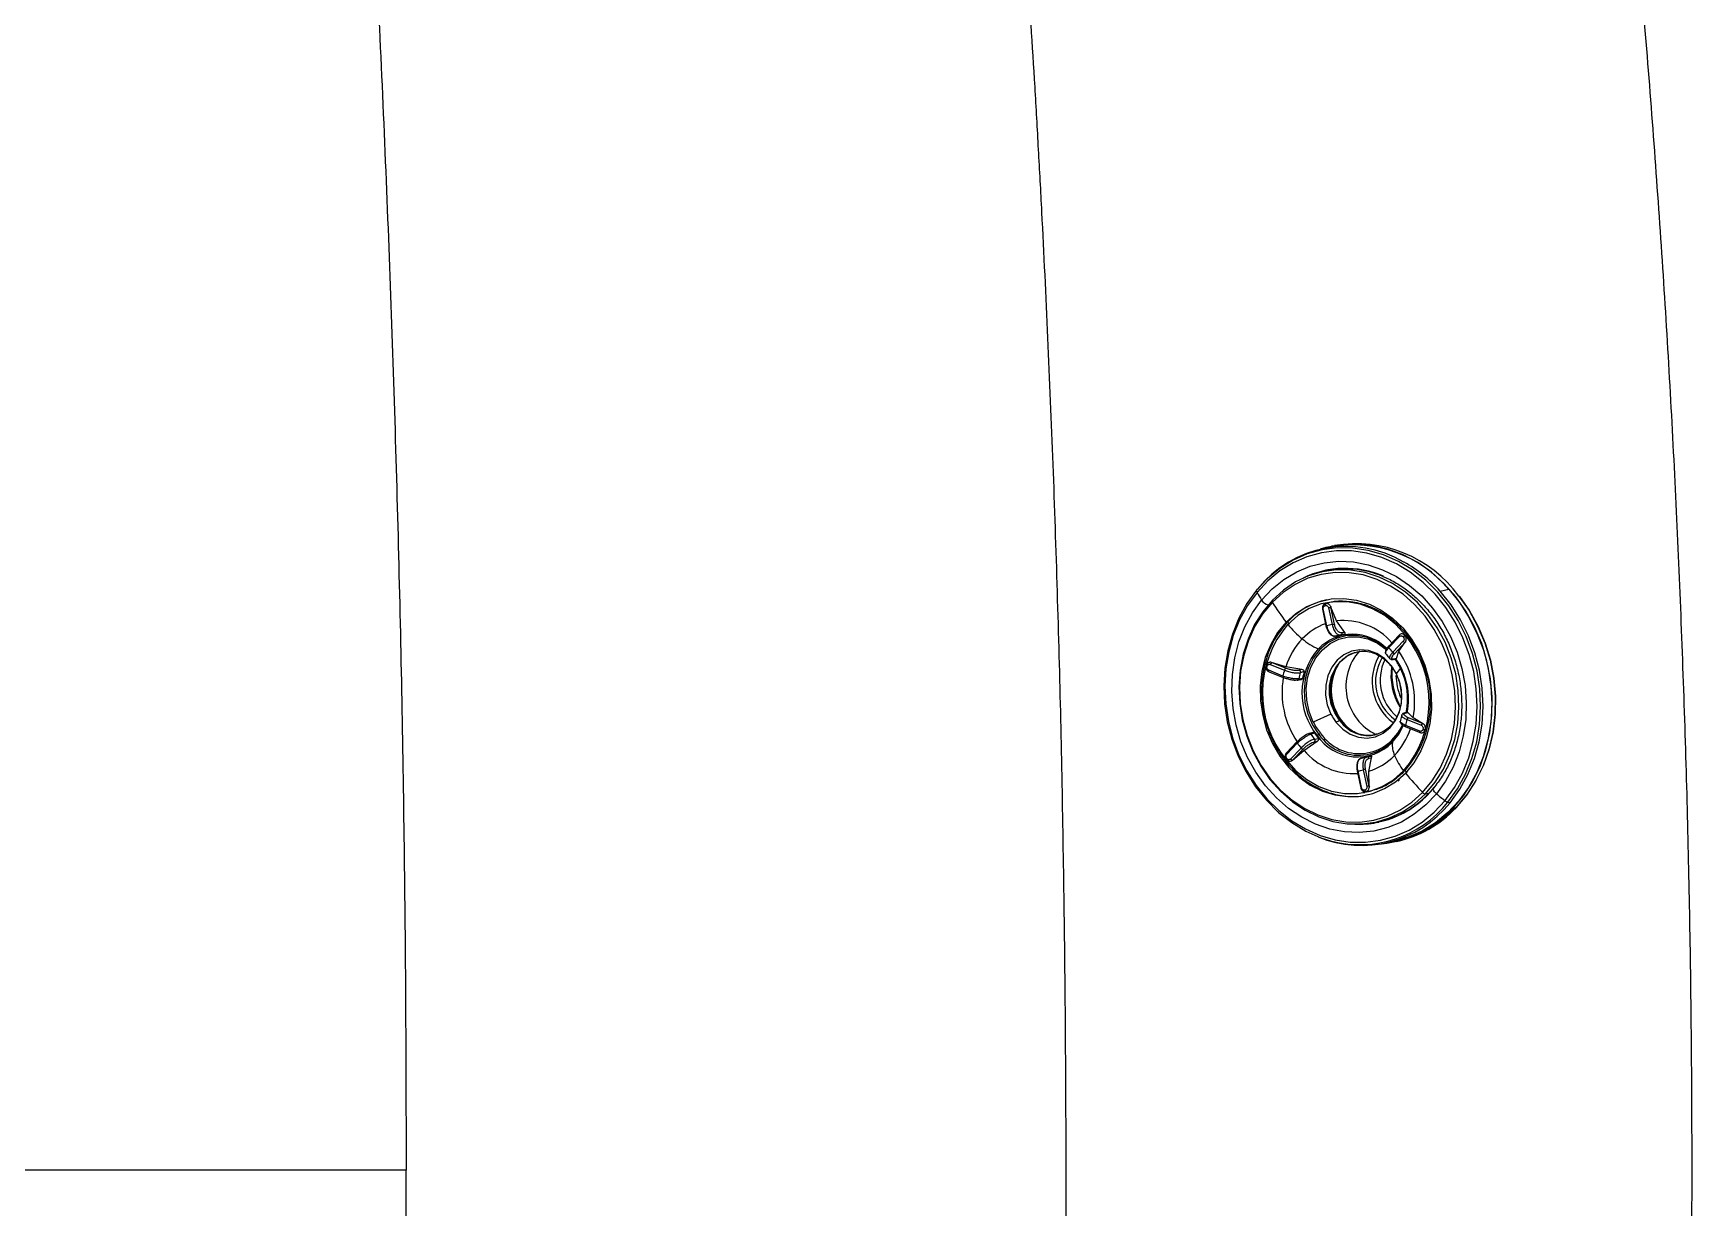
# Model space of a CAD drawing. Extents: x 526 to 610, y 679 to 808.
# Drawn here: x 555.31 to 566.3, y 745.24 to 753.02 of the extents above; entities that cross this region are included whole.
import ezdxf

# ---------------------------------------------------------------- set-up
doc = ezdxf.new("R2010")
doc.units = 0
doc.header["$MEASUREMENT"] = 0
doc.layers.add('1', color=4, linetype='Continuous')

# ---------------------------------------------------------------- blocks, each defined once
blk = doc.blocks.new('JETSETTER LX')
at = {"layer": '1', "color": 3, "linetype": 'Continuous', "lineweight": 25}
for p, q in [((37.784, 52.736), (37.726, 52.724)), ((37.803, 52.744), (37.783, 52.74)), ((37.727, 52.573), (37.704, 52.567)), ((38.501, 52.443), (38.559, 52.455)), ((37.723, 52.323), (37.746, 52.213)), ((37.725, 52.305), (37.725, 52.305)), ((37.752, 52.214), (37.728, 52.325)), ((37.741, 52.364), (37.731, 52.362)), ((37.74, 52.347), (37.742, 52.348)), ((37.743, 52.36), (37.745, 52.36)), ((37.763, 52.332), (37.786, 52.221)), ((37.779, 52.336), (37.777, 52.341)), ((37.777, 52.341), (37.778, 52.336)), ((37.802, 52.225), (37.778, 52.336)), ((37.778, 52.336), (37.779, 52.336)), ((37.815, 52.246), (37.779, 52.336)), ((37.482, 52.238), (37.492, 52.24)), ((37.87, 52.17), (37.815, 52.246)), ((37.87, 52.17), (37.852, 52.167)), ((37.808, 52.145), (37.832, 52.15)), ((37.835, 52.154), (37.844, 52.153)), ((37.87, 52.158), (37.844, 52.153)), ((38.23, 52.152), (38.161, 52.079)), ((38.163, 52.07), (38.233, 52.143)), ((38.258, 52.111), (38.188, 52.038)), ((38.201, 52.031), (38.271, 52.104)), ((38.228, 52.045), (38.271, 52.104)), ((38.232, 52.153), (38.236, 52.156)), ((38.257, 52.14), (38.258, 52.139)), ((38.269, 52.149), (38.27, 52.147)), ((38.271, 52.104), (38.274, 52.108)), ((38.274, 52.108), (38.271, 52.104)), ((38.271, 52.104), (38.271, 52.104)), ((38.272, 52.151), (38.283, 52.153)), ((37.351, 51.95), (37.35, 51.948)), ((37.356, 51.944), (37.356, 51.946)), ((37.377, 51.958), (37.471, 51.92)), ((37.386, 51.97), (37.381, 51.972)), ((37.381, 51.972), (37.386, 51.97)), ((37.481, 51.942), (37.386, 51.97)), ((37.479, 51.932), (37.386, 51.97)), ((37.386, 51.97), (37.386, 51.97)), ((38.19, 51.991), (38.212, 51.994)), ((38.212, 51.996), (38.195, 51.993)), ((38.212, 51.996), (38.228, 52.045)), ((37.37, 51.909), (37.366, 51.912)), ((37.461, 51.881), (37.367, 51.919)), ((37.369, 51.909), (37.462, 51.872)), ((37.587, 51.923), (37.481, 51.942)), ((37.559, 51.854), (37.578, 51.857)), ((37.566, 51.862), (37.591, 51.867)), ((37.587, 51.923), (37.569, 51.919)), ((37.602, 51.91), (37.576, 51.903)), ((38.212, 51.896), (38.24, 51.931)), ((37.778, 51.629), (37.662, 51.576)), ((38.287, 51.642), (38.266, 51.636)), ((38.271, 51.636), (38.288, 51.64)), ((38.323, 51.603), (38.288, 51.64)), ((37.928, 51.512), (37.889, 51.537)), ((38.367, 51.516), (38.274, 51.554)), ((38.275, 51.544), (38.369, 51.506)), ((38.283, 51.593), (38.377, 51.555)), ((38.386, 51.567), (38.292, 51.605)), ((38.386, 51.567), (38.323, 51.603)), ((38.375, 51.505), (38.37, 51.506)), ((38.39, 51.565), (38.386, 51.567)), ((38.386, 51.567), (38.39, 51.565)), ((38.386, 51.567), (38.386, 51.567)), ((38.388, 51.53), (38.388, 51.528)), ((38.403, 51.527), (38.403, 51.525)), ((37.554, 51.445), (37.484, 51.372)), ((37.486, 51.363), (37.556, 51.436)), ((37.581, 51.404), (37.511, 51.331)), ((37.524, 51.324), (37.594, 51.397)), ((37.6, 51.388), (37.688, 51.449)), ((37.653, 51.505), (37.633, 51.5)), ((37.669, 51.502), (37.645, 51.496)), ((37.671, 51.463), (37.697, 51.467)), ((37.671, 51.446), (37.688, 51.449)), ((37.482, 51.368), (37.485, 51.373)), ((37.483, 51.329), (37.484, 51.327)), ((37.487, 51.333), (37.486, 51.335)), ((37.52, 51.32), (37.525, 51.324)), ((37.524, 51.324), (37.52, 51.32)), ((37.525, 51.324), (37.524, 51.324)), ((37.525, 51.324), (37.6, 51.388)), ((38.005, 51.343), (37.981, 51.338)), ((38.017, 51.346), (38.009, 51.34)), ((38.017, 51.346), (38.043, 51.351)), ((38.029, 51.249), (38.048, 51.34)), ((38.03, 51.336), (38.048, 51.34)), ((37.952, 51.251), (37.976, 51.14)), ((37.981, 51.142), (37.958, 51.252)), ((37.992, 51.26), (38.016, 51.149)), ((38.032, 51.152), (38.008, 51.263)), ((38.032, 51.153), (38.029, 51.249)), ((37.994, 51.108), (38.004, 51.11)), ((38.004, 51.126), (38.002, 51.126)), ((38.011, 51.116), (38.009, 51.116)), ((38.033, 51.146), (38.032, 51.153)), ((38.032, 51.153), (38.032, 51.152)), ((38.032, 51.152), (38.033, 51.146)), ((38.405, 51.101), (38.428, 51.105)), ((38.428, 51.105), (38.439, 51.117)), ((38.606, 51.009), (38.586, 51.004)), ((38.052, 50.909), (38.075, 50.913)), ((38.135, 50.774), (38.192, 50.786)), ((38.193, 50.782), (38.213, 50.787))]:
    blk.add_line(p, q, dxfattribs=at)
at = {"layer": '1', "color": 3, "linetype": 'Continuous', "lineweight": 25, "flags": 128}
for points in [[(38.552, 51.045), (38.616, 51.133), (38.67, 51.23), (38.712, 51.335), (38.744, 51.445), (38.763, 51.56), (38.769, 51.678), (38.764, 51.797), (38.746, 51.915), (38.716, 52.031), (38.674, 52.142), (38.621, 52.248), (38.559, 52.346), (38.486, 52.436), (38.406, 52.516), (38.318, 52.584), (38.225, 52.64), (38.127, 52.683), (38.026, 52.713), (37.924, 52.728), (37.821, 52.729), (37.72, 52.716), (37.622, 52.689), (37.528, 52.648), (37.44, 52.593), (37.359, 52.527), (37.286, 52.449)], [(38.586, 51.004), (38.656, 51.088), (38.716, 51.181), (38.766, 51.282), (38.804, 51.391), (38.831, 51.505), (38.845, 51.622), (38.846, 51.742), (38.836, 51.862), (38.812, 51.98), (38.777, 52.096), (38.73, 52.206), (38.673, 52.31), (38.605, 52.406), (38.528, 52.492), (38.444, 52.568), (38.353, 52.632), (38.256, 52.684), (38.156, 52.722), (38.053, 52.746), (37.95, 52.755), (37.846, 52.75), (37.745, 52.731), (37.708, 52.72)], [(38.534, 51.056), (38.596, 51.142), (38.649, 51.238), (38.691, 51.34), (38.721, 51.449), (38.74, 51.562), (38.747, 51.678), (38.741, 51.795), (38.724, 51.911), (38.694, 52.024), (38.653, 52.134), (38.602, 52.237), (38.54, 52.334), (38.469, 52.422), (38.39, 52.5), (38.304, 52.568), (38.212, 52.623), (38.116, 52.665), (38.017, 52.694), (37.916, 52.709), (37.816, 52.71), (37.716, 52.697), (37.62, 52.67), (37.528, 52.63), (37.441, 52.577), (37.361, 52.511), (37.29, 52.435)], [(37.32, 52.384), (37.39, 52.458), (37.467, 52.52), (37.552, 52.571), (37.641, 52.608), (37.735, 52.631), (37.832, 52.641), (37.929, 52.636), (38.026, 52.618), (38.121, 52.585), (38.213, 52.539), (38.299, 52.481), (38.38, 52.411), (38.452, 52.331), (38.516, 52.241), (38.57, 52.143), (38.614, 52.039), (38.646, 51.93), (38.667, 51.819), (38.675, 51.706), (38.671, 51.594), (38.655, 51.484), (38.627, 51.378), (38.588, 51.278), (38.538, 51.185), (38.477, 51.101)], [(38.405, 51.101), (38.469, 51.178), (38.523, 51.264), (38.567, 51.359), (38.599, 51.46), (38.619, 51.566), (38.626, 51.675), (38.622, 51.785), (38.605, 51.895), (38.575, 52.002), (38.535, 52.104), (38.483, 52.2), (38.421, 52.289), (38.351, 52.368), (38.272, 52.436), (38.187, 52.493), (38.098, 52.536), (38.005, 52.566), (37.91, 52.582), (37.814, 52.584), (37.721, 52.571), (37.63, 52.544), (37.544, 52.504), (37.464, 52.45), (37.391, 52.384)], [(38.386, 51.11), (38.449, 51.186), (38.502, 51.271), (38.545, 51.364), (38.576, 51.463), (38.596, 51.567), (38.604, 51.674), (38.599, 51.783), (38.582, 51.89), (38.554, 51.995), (38.514, 52.096), (38.463, 52.19), (38.402, 52.277), (38.333, 52.355), (38.256, 52.422), (38.173, 52.477), (38.084, 52.52), (37.993, 52.55), (37.9, 52.565), (37.806, 52.567), (37.714, 52.554), (37.625, 52.528), (37.541, 52.488), (37.462, 52.435), (37.391, 52.37)], [(37.746, 52.581), (37.659, 52.556), (37.614, 52.538)], [(37.286, 52.449), (37.222, 52.361), (37.168, 52.264), (37.126, 52.159), (37.095, 52.048), (37.076, 51.933), (37.069, 51.815), (37.075, 51.696), (37.092, 51.578), (37.123, 51.463), (37.164, 51.351), (37.217, 51.246), (37.28, 51.147), (37.352, 51.058), (37.432, 50.978), (37.52, 50.91), (37.613, 50.853), (37.711, 50.81), (37.783, 50.788)], [(37.29, 52.435), (37.227, 52.348), (37.174, 52.253), (37.132, 52.15), (37.102, 52.041), (37.083, 51.928), (37.077, 51.813), (37.082, 51.696), (37.1, 51.58), (37.129, 51.466), (37.17, 51.357), (37.222, 51.253), (37.284, 51.156), (37.354, 51.068), (37.434, 50.99), (37.52, 50.923), (37.611, 50.868), (37.707, 50.825), (37.807, 50.796), (37.907, 50.781), (38.008, 50.78), (38.107, 50.793), (38.204, 50.82), (38.296, 50.86), (38.382, 50.914), (38.462, 50.979), (38.534, 51.056)], [(37.482, 52.238), (37.547, 52.296), (37.62, 52.341), (37.698, 52.373), (37.78, 52.391), (37.865, 52.394), (37.949, 52.383), (38.033, 52.357), (38.112, 52.317), (38.186, 52.264), (38.254, 52.2), (38.313, 52.125), (38.362, 52.042), (38.401, 51.952), (38.428, 51.857), (38.442, 51.759), (38.444, 51.661), (38.433, 51.565), (38.41, 51.472), (38.375, 51.386), (38.328, 51.307), (38.272, 51.238)], [(38.559, 52.455), (38.632, 52.365), (38.695, 52.266), (38.748, 52.159), (38.79, 52.047), (38.82, 51.931), (38.838, 51.812), (38.844, 51.692), (38.837, 51.574), (38.818, 51.458), (38.787, 51.346), (38.744, 51.241), (38.69, 51.143), (38.625, 51.054), (38.552, 50.976), (38.47, 50.909), (38.382, 50.854), (38.287, 50.813), (38.192, 50.786)], [(38.629, 52.408), (38.696, 52.313), (38.753, 52.209), (38.8, 52.099), (38.835, 51.985), (38.858, 51.867), (38.869, 51.748), (38.867, 51.629), (38.853, 51.512), (38.827, 51.398), (38.789, 51.291), (38.739, 51.19), (38.679, 51.097), (38.61, 51.014), (38.532, 50.943), (38.446, 50.883), (38.398, 50.857)], [(38.568, 51.042), (38.632, 51.131), (38.686, 51.229), (38.729, 51.334), (38.76, 51.446), (38.779, 51.562), (38.786, 51.68), (38.78, 51.8), (38.762, 51.919), (38.732, 52.035), (38.69, 52.147), (38.637, 52.254), (38.574, 52.353), (38.501, 52.443)], [(38.625, 52.41), (38.693, 52.314), (38.75, 52.21), (38.797, 52.1), (38.832, 51.985), (38.856, 51.866), (38.867, 51.746), (38.865, 51.626), (38.851, 51.509), (38.824, 51.395), (38.786, 51.286), (38.736, 51.185), (38.676, 51.092), (38.606, 51.009)], [(38.477, 51.101), (38.408, 51.027), (38.33, 50.965), (38.246, 50.914), (38.156, 50.877), (38.062, 50.854), (37.966, 50.844), (37.868, 50.849), (37.771, 50.867), (37.676, 50.9), (37.585, 50.946), (37.498, 51.004), (37.418, 51.074), (37.345, 51.154), (37.281, 51.244), (37.227, 51.342), (37.183, 51.446), (37.151, 51.555), (37.131, 51.666), (37.122, 51.779), (37.126, 51.891), (37.142, 52.001), (37.17, 52.107), (37.209, 52.207), (37.26, 52.3), (37.32, 52.384)], [(37.391, 52.384), (37.327, 52.307), (37.273, 52.221), (37.23, 52.126), (37.198, 52.025), (37.178, 51.919), (37.17, 51.81), (37.175, 51.699), (37.192, 51.59), (37.221, 51.483), (37.262, 51.381), (37.314, 51.284), (37.375, 51.196), (37.446, 51.117), (37.524, 51.048), (37.609, 50.992), (37.699, 50.948), (37.792, 50.918), (37.887, 50.902), (37.982, 50.901), (38.076, 50.914), (38.166, 50.941), (38.252, 50.981), (38.333, 51.035), (38.405, 51.101)], [(37.391, 52.37), (37.328, 52.295), (37.275, 52.21), (37.232, 52.117), (37.201, 52.018), (37.181, 51.914), (37.173, 51.806), (37.178, 51.698), (37.195, 51.591), (37.224, 51.486), (37.264, 51.385), (37.314, 51.291), (37.375, 51.204), (37.444, 51.126), (37.521, 51.059), (37.605, 51.003), (37.693, 50.961), (37.784, 50.931), (37.877, 50.915), (37.971, 50.914), (38.063, 50.926), (38.152, 50.953), (38.236, 50.993), (38.315, 51.046), (38.386, 51.11)], [(38.272, 52.151), (38.208, 52.222), (38.135, 52.281), (38.055, 52.326), (37.972, 52.357), (37.886, 52.373), (37.799, 52.373), (37.715, 52.358), (37.635, 52.327), (37.56, 52.282), (37.494, 52.223)], [(37.482, 52.238), (37.426, 52.169), (37.38, 52.09), (37.344, 52.004), (37.321, 51.911), (37.31, 51.815), (37.312, 51.717), (37.327, 51.619), (37.353, 51.524), (37.392, 51.434), (37.441, 51.351), (37.5, 51.276), (37.568, 51.212), (37.642, 51.159), (37.722, 51.119), (37.805, 51.093), (37.889, 51.082), (37.974, 51.085), (38.056, 51.103), (38.134, 51.135), (38.207, 51.18), (38.272, 51.238)], [(38.147, 52.06), (38.142, 52.065), (38.083, 52.108), (38.018, 52.136), (37.951, 52.15), (37.884, 52.149), (37.819, 52.132), (37.759, 52.101), (37.706, 52.056), (37.662, 52), (37.629, 51.934), (37.609, 51.861), (37.601, 51.784), (37.607, 51.706), (37.625, 51.63), (37.656, 51.558), (37.698, 51.494)], [(37.662, 51.576), (37.635, 51.646), (37.619, 51.72), (37.615, 51.796), (37.624, 51.869), (37.646, 51.939), (37.679, 52.001), (37.722, 52.054), (37.773, 52.096), (37.832, 52.125), (37.895, 52.14), (37.959, 52.141), (38.024, 52.127), (38.086, 52.099), (38.143, 52.058), (38.145, 52.056)], [(38.176, 51.952), (38.133, 51.997), (38.082, 52.03), (38.028, 52.05), (37.971, 52.055), (37.916, 52.046), (37.864, 52.022), (37.82, 51.986), (37.784, 51.939), (37.758, 51.882), (37.744, 51.82), (37.743, 51.755), (37.754, 51.69), (37.778, 51.629)], [(37.84, 52.152), (37.837, 52.151), (37.832, 52.15)], [(37.837, 51.585), (37.804, 51.637), (37.781, 51.695), (37.77, 51.757), (37.77, 51.819), (37.783, 51.879), (37.808, 51.933), (37.842, 51.978), (37.885, 52.013), (37.934, 52.036), (37.94, 52.038)], [(38.177, 51.948), (38.176, 51.948), (38.176, 51.948)], [(37.783, 51.861), (37.789, 51.883), (37.808, 51.927)], [(37.813, 51.573), (37.857, 51.528), (37.907, 51.495), (37.962, 51.476), (38.019, 51.47), (38.074, 51.479), (38.125, 51.503), (38.17, 51.539), (38.206, 51.587), (38.232, 51.643), (38.245, 51.705), (38.247, 51.77), (38.235, 51.835), (38.212, 51.896)], [(37.889, 51.537), (37.885, 51.541), (37.843, 51.584)], [(38.185, 51.441), (38.23, 51.498), (38.258, 51.553)], [(38.275, 51.544), (38.275, 51.544), (38.274, 51.545)], [(37.482, 51.325), (37.546, 51.254), (37.619, 51.195), (37.699, 51.15), (37.782, 51.119), (37.868, 51.103), (37.955, 51.103), (38.039, 51.118), (38.119, 51.149), (38.194, 51.194), (38.26, 51.253)], [(38.477, 51.101), (38.471, 51.107), (38.465, 51.114), (38.46, 51.121), (38.458, 51.127), (38.456, 51.132), (38.457, 51.137), (38.458, 51.139)]]:
    blk.add_lwpolyline(points, dxfattribs=at)
at = {"layer": '1', "color": 3, "linetype": 'Continuous', "lineweight": 25}
for centre, radius, start, end in [((37.881, 51.985), 0.754, 59.6498, 141.3375), ((37.929, 51.928), 0.821, 39.9047, 100.2371), ((37.946, 51.917), 0.84, 35.9894, 99.7895), ((37.798, 51.814), 0.944, 41.7967, 60.5211), ((37.874, 51.955), 0.639, 66.7992, 115.9051), ((37.876, 51.95), 0.64, 67.4119, 103.4695), ((37.294, 52.448), 0.00818, 98.215, 172.297), ((37.309, 52.448), 0.0233, 177.0818, 213.2437), ((38.252, 52.977), 1.105, 209.3985, 212.4831), ((37.857, 51.897), 0.5, 102.1293, 136.7788), ((38.626, 52.408), 0.00228, 351.0508, 125.0001), ((37.384, 52.425), 0.0762, 212.5239, 253.196), ((37.396, 52.377), 0.00829, 123.0028, 232.4283), ((38.7, 53.175), 1.537, 211.5722, 217.5775), ((37.8, 51.982), 0.35, 101.8969, 102.8205), ((37.752, 52.352), 0.0122, 137.276, 199.8081), ((37.754, 52.352), 0.0122, 137.276, 199.8081), ((38.486, 48.984), 3.425, 101.919, 102.1879), ((38.025, 51.767), 0.7, 139.3197, 219.1295), ((38.814, 53.253), 1.665, 217.461, 218.1008), ((37.98, 52.615), 0.625, 218.8834, 231.2459), ((37.874, 51.858), 0.392, 109.5208, 136.6116), ((37.824, 51.872), 0.35, 101.8968, 102.8206), ((37.845, 51.868), 0.358, 99.3524, 105.0091), ((38.51, 48.873), 3.425, 101.9189, 102.1879), ((37.861, 51.822), 0.426, 41.0445, 96.1929), ((37.934, 51.803), 0.474, 136.7417, 162.9024), ((38.036, 51.769), 0.449, 139.4215, 219.0278), ((37.906, 52.516), 0.502, 230.7453, 245.067), ((37.923, 51.839), 0.318, 44.6842, 135.7094), ((37.889, 51.856), 0.301, 98.6296, 105.7316), ((38.168, 52.076), 0.00766, 155.2279, 234.3577), ((37.769, 51.733), 0.518, 36.1034, 40.5225), ((38.236, 52.148), 0.0063, 132.2233, 240.9811), ((38.284, 52.115), 0.0368, 113.521, 136.7619), ((38.285, 52.114), 0.0368, 113.521, 136.7619), ((38.272, 52.121), 0.0173, 213.4951, 264.9937), ((37.729, 51.709), 0.7, 319.3197, 39.1295), ((37.739, 51.711), 0.7, 319.3197, 39.1295), ((37.356, 51.95), 0.00591, 197.3588, 267.767), ((37.355, 51.95), 0.00385, 162.0276, 284.9576), ((37.394, 51.955), 0.0172, 118.8531, 170.8101), ((38.109, 51.788), 0.328, 149.589, 207.4265), ((38.232, 51.812), 0.354, 138.4652, 243.9321), ((38.39, 51.846), 0.338, 149.7548, 233.7455), ((38.384, 51.844), 0.31, 149.0089, 234.5492), ((38.419, 51.851), 0.315, 154.1485, 229.4466), ((37.923, 51.753), 0.322, 26.3726, 38.2367), ((38.181, 51.95), 0.0054, 158.3404, 201.1387), ((38.202, 52.048), 0.0173, 213.4946, 264.9953), ((37.853, 51.739), 0.432, 26.4002, 36.1318), ((37.83, 51.728), 0.461, 348.6634, 35.2655), ((37.822, 51.726), 0.471, 349.1221, 34.6529), ((37.744, 51.71), 0.589, 349.545, 34.6305), ((37.375, 51.915), 0.00871, 155.2128, 223.8436), ((38.045, 51.773), 0.59, 170.4115, 213.7435), ((37.466, 51.878), 0.00637, 143.547, 251.529), ((37.97, 51.774), 0.52, 163.6949, 168.1026), ((37.488, 51.917), 0.0172, 118.8515, 170.8106), ((37.994, 51.777), 0.437, 163.1315, 168.6658), ((38.02, 51.782), 0.437, 162.9718, 168.8257), ((38.101, 51.785), 0.327, 166.4678, 206.5283), ((38.573, 51.884), 0.397, 171.9181, 211.4841), ((38.638, 51.897), 0.456, 174.8736, 208.1098), ((38.646, 51.899), 0.437, 181.9275, 201.6644), ((37.835, 51.729), 0.452, 348.3801, 26.4603), ((38.067, 51.772), 0.322, 206.3726, 218.2367), ((38.087, 51.777), 0.311, 206.3726, 218.2367), ((37.819, 51.663), 0.027, 246.6431, 267.5844), ((38.093, 51.77), 0.306, 205.8582, 234.179), ((38.046, 51.767), 0.429, 206.3726, 218.2367), ((37.961, 51.674), 0.318, 214.5699, 338.1033), ((37.965, 51.677), 0.31, 214.5438, 337.5628), ((37.857, 51.514), 0.0735, 106.5163, 126.9517), ((37.839, 51.577), 0.00793, 63.4159, 108.2854), ((38.027, 51.722), 0.235, 215.9215, 282.9994), ((37.855, 51.679), 0.473, 316.7234, 341.8779), ((38.283, 51.55), 0.0104, 158.4206, 209.5175), ((37.774, 51.7), 0.52, 343.6949, 348.1026), ((38.3, 51.59), 0.0172, 118.8516, 170.8106), ((38.372, 51.512), 0.00637, 143.5483, 251.5256), ((38.394, 51.552), 0.0172, 118.8531, 170.8101), ((38.403, 51.564), 0.0374, 247.5676, 270.3879), ((38.402, 51.562), 0.0374, 247.5676, 270.3879), ((37.559, 51.441), 0.0063, 132.2196, 240.9826), ((37.975, 51.741), 0.518, 216.1034, 220.5225), ((37.596, 51.414), 0.0173, 213.4946, 264.9952), ((37.999, 51.749), 0.435, 215.5386, 221.0871), ((38.024, 51.754), 0.435, 215.3784, 221.2475), ((37.51, 51.787), 0.348, 300.5487, 302.7036), ((37.955, 51.669), 0.324, 214.2611, 315.1883), ((37.485, 51.826), 0.395, 302.6962, 304.6787), ((38.354, 51.425), 0.169, 174.5825, 204.2945), ((37.491, 51.369), 0.00766, 155.2283, 234.3573), ((37.49, 51.329), 0.00735, 124.1304, 179.7874), ((37.488, 51.33), 0.0039, 99.9659, 222.0253), ((37.526, 51.341), 0.0173, 213.4951, 264.9937), ((37.929, 51.664), 0.429, 220.0095, 273.602), ((37.936, 51.635), 0.301, 278.6296, 285.7316), ((37.915, 51.624), 0.391, 286.8706, 316.6375), ((38.597, 51.522), 0.431, 202.7438, 218.5938), ((38.03, 50.91), 0.35, 101.8968, 102.8206), ((37.9, 51.605), 0.358, 279.3524, 285.0091), ((38.715, 47.912), 3.425, 101.9189, 102.1879), ((38.219, 51.195), 0.0118, 297.1863, 20.123), ((38.202, 51.289), 0.0956, 287.1536, 288.4938), ((39.609, 52.321), 1.712, 218.526, 219.1542), ((39.71, 52.41), 1.855, 219.1753, 224.4711), ((37.962, 51.539), 0.639, 267.8164, 321.6394), ((38.054, 50.799), 0.35, 101.8969, 102.8205), ((38.014, 51.127), 0.0123, 184.4843, 246.6249), ((38.016, 51.127), 0.0123, 184.4843, 246.6249), ((38.739, 47.801), 3.425, 101.919, 102.1879), ((37.961, 51.544), 0.641, 280.2377, 316.8021), ((38.406, 51.126), 0.0257, 219.0189, 267.2353), ((39.767, 52.644), 2.011, 230.1016, 232.1704), ((37.981, 51.509), 0.75, 247.5028, 321.4803), ((37.971, 51.506), 0.742, 255.3049, 321.5881), ((38.037, 51.518), 0.752, 275.9878, 316.8824), ((38.055, 51.526), 0.757, 282.1067, 316.8014), ((38.581, 51.115), 0.0762, 231.603, 247.8716), ((38.564, 51.071), 0.0285, 245.6026, 277.158), ((37.968, 51.524), 0.624, 269.1455, 281.8173)]:
    blk.add_arc(centre, radius, start, end, dxfattribs=at)
for points, knots in [([(31.447, 56.796), (31.465, 56.463), (31.481, 56.128), (31.511, 55.457), (31.525, 55.12), (31.551, 54.444), (31.563, 54.105), (31.585, 53.425), (31.595, 53.084), (31.612, 52.401), (31.62, 52.059), (31.633, 51.373), (31.638, 51.029), (31.647, 50.34), (31.65, 49.994), (31.654, 49.302), (31.655, 48.956), (31.655, 48.609)], [0, 0, 0, 0, 0.125, 0.125, 0.25, 0.25, 0.375, 0.375, 0.5, 0.5, 0.625, 0.625, 0.75, 0.75, 0.875, 0.875, 1, 1, 1, 1]), ([(35.762, 56.601), (35.783, 56.33), (35.81, 55.92), (35.833, 55.506), (35.848, 55.23), (35.856, 55.092), (35.891, 54.399), (35.916, 53.842), (35.948, 53.002), (35.957, 52.721), (35.974, 52.157), (35.982, 51.874), (36.001, 51.025), (36.01, 50.455), (36.019, 49.597), (36.022, 49.167), (36.023, 48.736), (36.023, 48.448), (36.023, 48.304), (36.022, 47.871), (36.021, 47.582), (36.016, 47.003), (36.013, 46.713), (36.001, 45.843), (35.989, 45.262), (35.958, 44.099), (35.939, 43.517), (35.915, 42.936)], [0, 0, 0, 0, 0.0625, 0.09375, 0.09375, 0.125, 0.125, 0.25, 0.25, 0.3125, 0.3125, 0.375, 0.375, 0.5, 0.5, 0.5625, 0.59375, 0.59375, 0.625, 0.625, 0.6875, 0.6875, 0.75, 0.75, 0.875, 0.875, 1, 1, 1, 1]), ([(39.819, 56.613), (39.841, 56.356), (39.863, 56.099), (39.904, 55.584), (39.923, 55.327), (39.959, 54.811), (39.977, 54.552), (40.009, 54.032), (40.024, 53.772), (40.052, 53.249), (40.064, 52.988), (40.088, 52.464), (40.098, 52.202), (40.117, 51.676), (40.126, 51.413), (40.14, 50.886), (40.146, 50.623), (40.156, 50.095), (40.16, 49.831), (40.165, 49.303), (40.167, 49.039), (40.168, 48.246), (40.165, 47.718), (40.152, 46.926), (40.147, 46.662), (40.134, 46.135), (40.127, 45.872), (40.11, 45.347), (40.1, 45.085), (40.078, 44.561), (40.066, 44.3), (40.053, 44.04)], [0, 0, 0, 0, 0.0625, 0.0625, 0.125, 0.125, 0.1875, 0.1875, 0.25, 0.25, 0.3125, 0.3125, 0.375, 0.375, 0.4375, 0.4375, 0.5, 0.5, 0.5625, 0.5625, 0.625, 0.625, 0.75, 0.75, 0.8125, 0.8125, 0.875, 0.875, 0.9375, 0.9375, 1, 1, 1, 1]), ([(38.12, 52.541), (38.126, 52.539), (38.161, 52.526), (38.222, 52.492), (38.299, 52.439), (38.371, 52.374), (38.437, 52.301), (38.495, 52.219), (38.544, 52.131), (38.584, 52.037), (38.615, 51.938), (38.635, 51.837), (38.645, 51.735), (38.645, 51.633), (38.634, 51.533), (38.612, 51.436), (38.581, 51.343), (38.54, 51.256), (38.498, 51.189), (38.468, 51.152), (38.458, 51.139)], [0, 0, 0, 0, 0.013639, 0.073606, 0.133475, 0.193263, 0.252988, 0.312666, 0.372312, 0.431935, 0.491542, 0.551136, 0.610722, 0.670299, 0.729872, 0.789447, 0.84903, 0.908636, 0.968281, 1, 1, 1, 1]), ([(37.742, 52.359), (37.74, 52.358), (37.737, 52.357), (37.731, 52.353), (37.725, 52.346), (37.722, 52.337), (37.722, 52.329), (37.722, 52.325), (37.723, 52.324)], [0, 0, 0, 0, 0.13127, 0.258846, 0.507168, 0.751917, 0.875022, 1, 1, 1, 1]), ([(37.743, 52.36), (37.74, 52.359), (37.734, 52.357), (37.729, 52.352), (37.728, 52.349), (37.728, 52.349)], [0, 0, 0, 0, 0.480336, 0.971766, 1, 1, 1, 1]), ([(37.728, 52.325), (37.728, 52.328), (37.727, 52.333), (37.73, 52.341), (37.735, 52.346), (37.739, 52.347), (37.74, 52.347)], [0, 0, 0, 0, 0.279486, 0.559002, 0.779415, 1, 1, 1, 1]), ([(37.742, 52.348), (37.745, 52.348), (37.75, 52.348), (37.756, 52.344), (37.761, 52.339), (37.762, 52.334), (37.763, 52.332)], [0, 0, 0, 0, 0.279658, 0.559227, 0.779582, 1, 1, 1, 1]), ([(37.777, 52.341), (37.775, 52.344), (37.771, 52.351), (37.763, 52.357), (37.754, 52.361), (37.748, 52.361), (37.745, 52.36)], [0, 0, 0, 0, 0.246603, 0.499388, 0.752586, 1, 1, 1, 1]), ([(37.756, 52.365), (37.767, 52.368), (37.812, 52.381), (37.896, 52.378), (38.004, 52.358), (38.107, 52.311), (38.203, 52.244), (38.256, 52.184), (38.283, 52.153)], [0, 0, 0, 0, 0.057215, 0.245772, 0.434329, 0.622886, 0.811443, 1, 1, 1, 1]), ([(37.746, 52.213), (37.747, 52.209), (37.75, 52.199), (37.757, 52.181), (37.769, 52.161), (37.783, 52.149), (37.795, 52.144), (37.801, 52.145), (37.803, 52.145)], [0, 0, 0, 0, 0.125207, 0.248278, 0.492842, 0.741324, 0.868945, 1, 1, 1, 1]), ([(37.808, 52.145), (37.802, 52.145), (37.792, 52.145), (37.775, 52.161), (37.76, 52.184), (37.755, 52.204), (37.752, 52.214)], [0, 0, 0, 0, 0.249978, 0.499965, 0.74997, 1, 1, 1, 1]), ([(37.786, 52.221), (37.789, 52.211), (37.795, 52.191), (37.809, 52.168), (37.824, 52.155), (37.832, 52.154), (37.835, 52.154)], [0, 0, 0, 0, 0.289945, 0.579862, 0.869758, 1, 1, 1, 1]), ([(37.852, 52.167), (37.847, 52.167), (37.837, 52.167), (37.822, 52.179), (37.809, 52.199), (37.804, 52.216), (37.802, 52.225)], [0, 0, 0, 0, 0.249817, 0.500222, 0.750496, 1, 1, 1, 1]), ([(37.852, 52.167), (37.852, 52.166), (37.852, 52.164), (37.852, 52.161), (37.851, 52.158), (37.848, 52.155), (37.846, 52.153), (37.845, 52.153), (37.844, 52.153)], [0, 0, 0, 0, 0.124722, 0.249344, 0.5, 0.750656, 0.875278, 1, 1, 1, 1]), ([(37.87, 52.158), (37.871, 52.159), (37.872, 52.159), (37.874, 52.16), (37.874, 52.161), (37.874, 52.163), (37.873, 52.166), (37.871, 52.169), (37.87, 52.17)], [0, 0, 0, 0, 0.094225, 0.190494, 0.2983, 0.424533, 0.701624, 1, 1, 1, 1]), ([(38.16, 52.078), (38.156, 52.073), (38.148, 52.063), (38.14, 52.048), (38.138, 52.036), (38.141, 52.031), (38.142, 52.029)], [0, 0, 0, 0, 0.246654, 0.494349, 0.745823, 1, 1, 1, 1]), ([(38.142, 52.03), (38.141, 52.031), (38.139, 52.036), (38.146, 52.05), (38.157, 52.063), (38.163, 52.07)], [0, 0, 0, 0, 0.284374, 0.64217, 1, 1, 1, 1]), ([(38.162, 52.08), (38.157, 52.074), (38.147, 52.063), (38.141, 52.051), (38.143, 52.048), (38.144, 52.047)], [0, 0, 0, 0, 0.363835, 0.728529, 1, 1, 1, 1]), ([(38.233, 52.143), (38.235, 52.144), (38.239, 52.147), (38.246, 52.147), (38.252, 52.145), (38.255, 52.142), (38.257, 52.14)], [0, 0, 0, 0, 0.279486, 0.559002, 0.779415, 1, 1, 1, 1]), ([(38.269, 52.149), (38.267, 52.151), (38.262, 52.156), (38.253, 52.16), (38.244, 52.16), (38.238, 52.158), (38.236, 52.156)], [0, 0, 0, 0, 0.247553, 0.500917, 0.753662, 1, 1, 1, 1]), ([(38.258, 52.139), (38.26, 52.136), (38.263, 52.132), (38.263, 52.123), (38.261, 52.116), (38.259, 52.113), (38.258, 52.111)], [0, 0, 0, 0, 0.279658, 0.559227, 0.779582, 1, 1, 1, 1]), ([(38.274, 52.108), (38.275, 52.111), (38.278, 52.117), (38.278, 52.128), (38.276, 52.138), (38.272, 52.144), (38.27, 52.147)], [0, 0, 0, 0, 0.246567, 0.49935, 0.75262, 1, 1, 1, 1]), ([(37.35, 51.948), (37.35, 51.946), (37.349, 51.942), (37.349, 51.935), (37.352, 51.925), (37.357, 51.917), (37.363, 51.912), (37.366, 51.911), (37.368, 51.91)], [0, 0, 0, 0, 0.127228, 0.251846, 0.497602, 0.744522, 0.870626, 1, 1, 1, 1]), ([(37.381, 51.972), (37.377, 51.972), (37.371, 51.972), (37.362, 51.968), (37.355, 51.961), (37.353, 51.954), (37.351, 51.951)], [0, 0, 0, 0, 0.246603, 0.499388, 0.752586, 1, 1, 1, 1]), ([(37.356, 51.946), (37.357, 51.949), (37.359, 51.954), (37.365, 51.958), (37.371, 51.959), (37.375, 51.958), (37.377, 51.958)], [0, 0, 0, 0, 0.279658, 0.559227, 0.779582, 1, 1, 1, 1]), ([(37.784, 51.861), (37.786, 51.869), (37.791, 51.896), (37.811, 51.935), (37.841, 51.978), (37.879, 52.011), (37.913, 52.031), (37.935, 52.035), (37.941, 52.037)], [0, 0, 0, 0, 0.087327, 0.2936019, 0.5003755, 0.7083589, 0.9183963, 1, 1, 1, 1]), ([(37.941, 52.037), (37.951, 52.039), (37.976, 52.047), (38.02, 52.045), (38.069, 52.032), (38.116, 52.007), (38.152, 51.977), (38.17, 51.955), (38.177, 51.948)], [0, 0, 0, 0, 0.120369, 0.317401, 0.513849, 0.708465, 0.901235, 1, 1, 1, 1]), ([(38.177, 51.948), (38.182, 51.94), (38.199, 51.918), (38.222, 51.874), (38.24, 51.818), (38.247, 51.759), (38.245, 51.701), (38.232, 51.646), (38.209, 51.596), (38.179, 51.554), (38.14, 51.521), (38.106, 51.501), (38.085, 51.496), (38.079, 51.495)], [0, 0, 0, 0, 0.050572, 0.151537, 0.252511, 0.353328, 0.454027, 0.554651, 0.655305, 0.756203, 0.85769, 0.960181, 1, 1, 1, 1]), ([(38.141, 52.03), (38.148, 52.022), (38.157, 52.011), (38.165, 51.999), (38.167, 51.997)], [0, 0, 0, 0, 0.779268, 1, 1, 1, 1]), ([(38.188, 52.038), (38.182, 52.032), (38.171, 52.019), (38.164, 52.005), (38.166, 52), (38.167, 51.999)], [0, 0, 0, 0, 0.365958, 0.73188, 1, 1, 1, 1]), ([(38.167, 51.997), (38.169, 51.995), (38.173, 51.992), (38.182, 51.99), (38.186, 51.99), (38.189, 51.99)], [0, 0, 0, 0, 0.496923, 0.748711, 1, 1, 1, 1]), ([(38.195, 51.993), (38.191, 51.993), (38.183, 51.993), (38.181, 52.001), (38.186, 52.014), (38.196, 52.025), (38.201, 52.031)], [0, 0, 0, 0, 0.249816, 0.500222, 0.750495, 1, 1, 1, 1]), ([(38.212, 51.994), (38.212, 51.994), (38.212, 51.994), (38.212, 51.995), (38.212, 51.996)], [0, 0, 0, 0, 0.172912, 1, 1, 1, 1]), ([(37.367, 51.919), (37.365, 51.92), (37.36, 51.923), (37.356, 51.93), (37.355, 51.937), (37.355, 51.942), (37.356, 51.944)], [0, 0, 0, 0, 0.279486, 0.559002, 0.779415, 1, 1, 1, 1]), ([(37.566, 51.862), (37.56, 51.862), (37.547, 51.861), (37.519, 51.865), (37.488, 51.871), (37.47, 51.878), (37.461, 51.881)], [0, 0, 0, 0, 0.249978, 0.499965, 0.74997, 1, 1, 1, 1]), ([(37.464, 51.871), (37.472, 51.869), (37.487, 51.863), (37.513, 51.857), (37.537, 51.854), (37.548, 51.854), (37.553, 51.855)], [0, 0, 0, 0, 0.249775, 0.50014, 0.75045, 1, 1, 1, 1]), ([(37.471, 51.92), (37.48, 51.917), (37.498, 51.91), (37.529, 51.903), (37.557, 51.9), (37.57, 51.902), (37.576, 51.903)], [0, 0, 0, 0, 0.2500296, 0.5000347, 0.750022, 1, 1, 1, 1]), ([(37.569, 51.919), (37.564, 51.918), (37.553, 51.916), (37.529, 51.919), (37.503, 51.924), (37.487, 51.93), (37.479, 51.932)], [0, 0, 0, 0, 0.249817, 0.500222, 0.750496, 1, 1, 1, 1]), ([(37.553, 51.855), (37.554, 51.854), (37.556, 51.854), (37.558, 51.854), (37.559, 51.854)], [0, 0, 0, 0, 0.481432, 1, 1, 1, 1]), ([(37.559, 51.854), (37.559, 51.854), (37.561, 51.855), (37.564, 51.857), (37.565, 51.86), (37.566, 51.861), (37.566, 51.862)], [0, 0, 0, 0, 0.259419, 0.518943, 0.768457, 1, 1, 1, 1]), ([(37.569, 51.919), (37.57, 51.919), (37.571, 51.918), (37.573, 51.916), (37.576, 51.913), (37.577, 51.909), (37.577, 51.906), (37.577, 51.904), (37.576, 51.903)], [0, 0, 0, 0, 0.124722, 0.249344, 0.5, 0.750656, 0.875278, 1, 1, 1, 1]), ([(37.578, 51.857), (37.58, 51.858), (37.583, 51.858), (37.587, 51.86), (37.589, 51.862), (37.59, 51.864), (37.591, 51.866), (37.591, 51.867)], [0, 0, 0, 0, 0.3857118, 0.5684321, 0.7244481, 0.8637239, 1, 1, 1, 1]), ([(37.602, 51.91), (37.602, 51.911), (37.602, 51.912), (37.602, 51.914), (37.601, 51.916), (37.598, 51.919), (37.594, 51.922), (37.589, 51.923), (37.587, 51.923)], [0, 0, 0, 0, 0.094221, 0.190485, 0.298283, 0.424504, 0.701611, 1, 1, 1, 1]), ([(38.247, 51.622), (38.245, 51.611), (38.242, 51.597), (38.238, 51.583), (38.237, 51.58)], [0, 0, 0, 0, 0.779608, 1, 1, 1, 1]), ([(38.265, 51.636), (38.262, 51.635), (38.258, 51.634), (38.251, 51.629), (38.249, 51.624), (38.247, 51.621)], [0, 0, 0, 0, 0.250901, 0.502602, 1, 1, 1, 1]), ([(38.248, 51.62), (38.248, 51.618), (38.247, 51.613), (38.26, 51.603), (38.275, 51.596), (38.283, 51.593)], [0, 0, 0, 0, 0.266909, 0.633436, 1, 1, 1, 1]), ([(38.292, 51.605), (38.285, 51.608), (38.272, 51.614), (38.261, 51.623), (38.26, 51.631), (38.267, 51.634), (38.271, 51.636)], [0, 0, 0, 0, 0.249775, 0.50014, 0.75045, 1, 1, 1, 1]), ([(38.271, 51.636), (38.27, 51.636), (38.269, 51.637), (38.267, 51.637), (38.266, 51.636)], [0, 0, 0, 0, 0.481432, 1, 1, 1, 1]), ([(38.288, 51.64), (38.288, 51.641), (38.288, 51.642), (38.287, 51.642), (38.287, 51.642)], [0, 0, 0, 0, 0.842543, 1, 1, 1, 1]), ([(37.669, 51.502), (37.669, 51.503), (37.668, 51.504), (37.665, 51.505), (37.663, 51.506), (37.658, 51.506), (37.655, 51.505), (37.653, 51.505)], [0, 0, 0, 0, 0.13728, 0.277538, 0.434602, 0.61851, 1, 1, 1, 1]), ([(37.927, 51.514), (37.919, 51.518), (37.896, 51.53), (37.868, 51.555), (37.849, 51.576), (37.843, 51.584)], [0, 0, 0, 0, 0.24913, 0.745625, 1, 1, 1, 1]), ([(38.079, 51.495), (38.069, 51.492), (38.043, 51.485), (38, 51.487), (37.958, 51.496), (37.935, 51.51), (37.927, 51.514)], [0, 0, 0, 0, 0.196765, 0.518853, 0.839984, 1, 1, 1, 1]), ([(38.238, 51.582), (38.237, 51.579), (38.237, 51.573), (38.244, 51.563), (38.257, 51.553), (38.269, 51.547), (38.275, 51.545)], [0, 0, 0, 0, 0.254632, 0.506339, 0.753961, 1, 1, 1, 1]), ([(38.274, 51.554), (38.266, 51.557), (38.25, 51.564), (38.238, 51.575), (38.238, 51.579), (38.238, 51.581)], [0, 0, 0, 0, 0.35884, 0.717645, 1, 1, 1, 1]), ([(38.388, 51.528), (38.387, 51.525), (38.385, 51.52), (38.379, 51.516), (38.373, 51.514), (38.369, 51.515), (38.367, 51.516)], [0, 0, 0, 0, 0.2796579, 0.5592269, 0.7795818, 1, 1, 1, 1]), ([(38.375, 51.505), (38.378, 51.505), (38.384, 51.504), (38.392, 51.508), (38.399, 51.515), (38.401, 51.522), (38.403, 51.525)], [0, 0, 0, 0, 0.246603, 0.499388, 0.752586, 1, 1, 1, 1]), ([(38.377, 51.555), (38.379, 51.553), (38.384, 51.551), (38.388, 51.544), (38.39, 51.536), (38.389, 51.532), (38.388, 51.53)], [0, 0, 0, 0, 0.279486, 0.559002, 0.779415, 1, 1, 1, 1]), ([(38.403, 51.527), (38.404, 51.53), (38.405, 51.537), (38.402, 51.548), (38.398, 51.558), (38.393, 51.562), (38.39, 51.565)], [0, 0, 0, 0, 0.247558, 0.500834, 0.753648, 1, 1, 1, 1]), ([(37.63, 51.498), (37.625, 51.496), (37.615, 51.492), (37.594, 51.479), (37.573, 51.463), (37.561, 51.452), (37.555, 51.446)], [0, 0, 0, 0, 0.249816, 0.500222, 0.750495, 1, 1, 1, 1]), ([(37.556, 51.436), (37.563, 51.442), (37.577, 51.456), (37.603, 51.475), (37.627, 51.489), (37.639, 51.494), (37.645, 51.496)], [0, 0, 0, 0, 0.25003, 0.500035, 0.750022, 1, 1, 1, 1]), ([(37.671, 51.463), (37.665, 51.461), (37.652, 51.458), (37.627, 51.443), (37.602, 51.425), (37.588, 51.411), (37.581, 51.404)], [0, 0, 0, 0, 0.249978, 0.499965, 0.74997, 1, 1, 1, 1]), ([(37.594, 51.397), (37.6, 51.402), (37.612, 51.414), (37.634, 51.429), (37.655, 51.441), (37.665, 51.444), (37.671, 51.446)], [0, 0, 0, 0, 0.249775, 0.50014, 0.75045, 1, 1, 1, 1]), ([(37.63, 51.498), (37.63, 51.498), (37.631, 51.499), (37.634, 51.5), (37.637, 51.5), (37.641, 51.499), (37.643, 51.497), (37.644, 51.496), (37.645, 51.496)], [0, 0, 0, 0, 0.1247216, 0.2493439, 0.5000001, 0.7506559, 0.8752779, 1, 1, 1, 1]), ([(37.673, 51.451), (37.674, 51.452), (37.674, 51.454), (37.674, 51.457), (37.672, 51.46), (37.671, 51.462), (37.671, 51.463)], [0, 0, 0, 0, 0.259419, 0.518943, 0.768457, 1, 1, 1, 1]), ([(37.671, 51.446), (37.671, 51.446), (37.672, 51.448), (37.673, 51.45), (37.673, 51.451)], [0, 0, 0, 0, 0.481432, 1, 1, 1, 1]), ([(37.688, 51.449), (37.69, 51.45), (37.694, 51.453), (37.697, 51.457), (37.698, 51.461), (37.699, 51.463), (37.698, 51.465), (37.697, 51.466), (37.697, 51.467)], [0, 0, 0, 0, 0.298269, 0.57514, 0.701514, 0.809419, 0.905747, 1, 1, 1, 1]), ([(37.484, 51.371), (37.482, 51.37), (37.48, 51.367), (37.477, 51.36), (37.475, 51.351), (37.476, 51.341), (37.479, 51.334), (37.482, 51.331), (37.483, 51.329)], [0, 0, 0, 0, 0.129512, 0.255655, 0.502528, 0.748207, 0.872793, 1, 1, 1, 1]), ([(37.48, 51.314), (37.507, 51.283), (37.562, 51.221), (37.661, 51.152), (37.767, 51.104), (37.878, 51.082), (37.965, 51.08), (38.011, 51.093), (38.022, 51.096)], [0, 0, 0, 0, 0.188421, 0.376842, 0.565263, 0.753684, 0.942105, 1, 1, 1, 1]), ([(37.486, 51.335), (37.485, 51.337), (37.482, 51.342), (37.481, 51.351), (37.483, 51.358), (37.485, 51.361), (37.486, 51.363)], [0, 0, 0, 0, 0.279658, 0.559227, 0.779582, 1, 1, 1, 1]), ([(37.485, 51.327), (37.487, 51.325), (37.492, 51.32), (37.502, 51.316), (37.511, 51.316), (37.517, 51.319), (37.52, 51.32)], [0, 0, 0, 0, 0.247558, 0.500834, 0.753648, 1, 1, 1, 1]), ([(37.511, 51.331), (37.509, 51.33), (37.505, 51.326), (37.498, 51.326), (37.492, 51.329), (37.489, 51.332), (37.487, 51.333)], [0, 0, 0, 0, 0.279486, 0.559002, 0.779415, 1, 1, 1, 1]), ([(37.977, 51.336), (37.974, 51.335), (37.969, 51.333), (37.96, 51.324), (37.952, 51.307), (37.949, 51.285), (37.95, 51.265), (37.952, 51.255), (37.952, 51.25)], [0, 0, 0, 0, 0.131556, 0.259452, 0.508104, 0.752508, 0.875298, 1, 1, 1, 1]), ([(37.958, 51.252), (37.956, 51.263), (37.953, 51.283), (37.957, 51.311), (37.966, 51.331), (37.976, 51.336), (37.981, 51.338)], [0, 0, 0, 0, 0.25003, 0.500035, 0.750022, 1, 1, 1, 1]), ([(38.009, 51.34), (38.006, 51.339), (37.999, 51.336), (37.992, 51.318), (37.988, 51.291), (37.991, 51.27), (37.992, 51.26)], [0, 0, 0, 0, 0.129123, 0.419392, 0.709682, 1, 1, 1, 1]), ([(38.008, 51.263), (38.007, 51.272), (38.004, 51.289), (38.008, 51.313), (38.016, 51.33), (38.025, 51.334), (38.03, 51.336)], [0, 0, 0, 0, 0.249775, 0.50014, 0.75045, 1, 1, 1, 1]), ([(38.027, 51.342), (38.026, 51.343), (38.025, 51.344), (38.022, 51.346), (38.02, 51.346), (38.018, 51.346), (38.017, 51.346)], [0, 0, 0, 0, 0.259419, 0.518943, 0.768457, 1, 1, 1, 1]), ([(38.03, 51.336), (38.029, 51.337), (38.029, 51.339), (38.028, 51.341), (38.027, 51.342)], [0, 0, 0, 0, 0.481439, 1, 1, 1, 1]), ([(38.048, 51.34), (38.048, 51.342), (38.049, 51.345), (38.049, 51.349), (38.048, 51.351), (38.047, 51.351), (38.045, 51.352), (38.044, 51.351), (38.043, 51.351)], [0, 0, 0, 0, 0.298395, 0.575452, 0.701699, 0.809514, 0.905784, 1, 1, 1, 1]), ([(38.27, 51.255), (38.243, 51.23), (38.188, 51.179), (38.097, 51.131), (38.033, 51.118), (38.004, 51.111)], [0, 0, 0, 0, 0.353383, 0.706766, 1, 1, 1, 1]), ([(37.976, 51.141), (37.976, 51.139), (37.977, 51.135), (37.981, 51.128), (37.987, 51.121), (37.996, 51.117), (38.003, 51.115), (38.006, 51.116), (38.008, 51.116)], [0, 0, 0, 0, 0.125105, 0.248246, 0.492951, 0.741205, 0.868751, 1, 1, 1, 1]), ([(38.002, 51.126), (38, 51.126), (37.995, 51.125), (37.988, 51.129), (37.983, 51.135), (37.982, 51.139), (37.981, 51.142)], [0, 0, 0, 0, 0.279658, 0.559227, 0.779582, 1, 1, 1, 1]), ([(37.99, 51.12), (37.991, 51.12), (37.994, 51.117), (38, 51.115), (38.006, 51.115), (38.009, 51.116)], [0, 0, 0, 0, 0.065277, 0.538096, 1, 1, 1, 1]), ([(38.016, 51.149), (38.016, 51.146), (38.017, 51.14), (38.014, 51.133), (38.009, 51.128), (38.006, 51.127), (38.004, 51.126)], [0, 0, 0, 0, 0.279486, 0.559002, 0.779415, 1, 1, 1, 1]), ([(38.011, 51.116), (38.014, 51.117), (38.02, 51.119), (38.027, 51.126), (38.031, 51.136), (38.032, 51.143), (38.033, 51.146)], [0, 0, 0, 0, 0.247675, 0.501043, 0.753791, 1, 1, 1, 1]), ([(31.655, 48.609), (31.335, 48.609), (31.007, 48.609), (30.339, 48.609), (29.999, 48.609), (29.309, 48.609), (28.96, 48.609), (28.256, 48.609), (27.902, 48.609), (27.194, 48.609), (26.841, 48.609), (26.139, 48.609), (25.791, 48.609), (25.106, 48.609), (24.769, 48.609), (24.109, 48.609), (23.786, 48.609), (23.473, 48.609)], [0, 0, 0, 0, 0.125, 0.125, 0.25, 0.25, 0.375, 0.375, 0.5, 0.5, 0.625, 0.625, 0.75, 0.75, 0.875, 0.875, 1, 1, 1, 1]), ([(31.501, 41.564), (31.514, 41.853), (31.526, 42.144), (31.549, 42.726), (31.559, 43.018), (31.578, 43.604), (31.587, 43.897), (31.603, 44.483), (31.61, 44.777), (31.63, 45.658), (31.639, 46.247), (31.652, 47.427), (31.655, 48.018), (31.655, 48.609)], [0, 0, 0, 0, 0.125, 0.125, 0.25, 0.25, 0.375, 0.375, 0.5, 0.5, 0.75, 0.75, 1, 1, 1, 1])]:
    blk.add_open_spline(points, degree=3, knots=knots, dxfattribs=at)
blk.add_open_spline([(37.492, 52.24), (37.467, 52.21), (37.417, 52.151), (37.363, 52.041), (37.329, 51.92), (37.316, 51.793), (37.325, 51.663), (37.356, 51.537), (37.407, 51.417), (37.455, 51.349), (37.48, 51.314)], degree=3, dxfattribs=at)

msp = doc.modelspace()

# ---------------------------------------------------------------- block references
at = {"layer": '1'}
msp.add_blockref('JETSETTER LX', (526.127, 696.877), dxfattribs=at)

doc.saveas('drawing.dxf')
